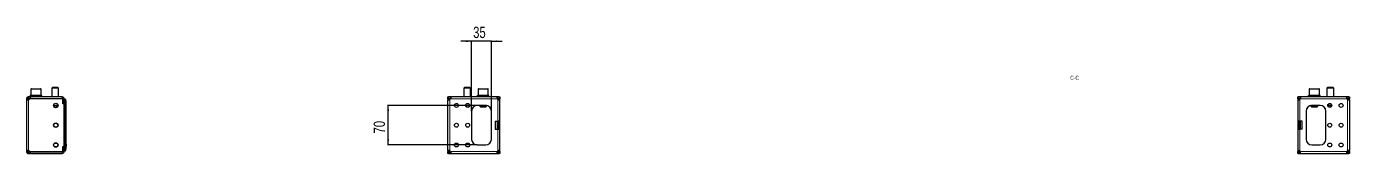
# Model space of a CAD drawing. Header units: millimetres. Extents: x -99 to 5725, y -1571 to 671.
# Drawn here: x 3377 to 5725, y 166 to 391 of the extents above; entities that cross this region are included whole.
import ezdxf

# ---------------------------------------------------------------- set-up
doc = ezdxf.new("R2010")
doc.units = ezdxf.units.MM
doc.layers.add('FORMAT', color=7, linetype='Continuous')
doc.styles.add('SLDTEXTSTYLE0', font='TXT', dxfattribs={"width": 0.75})
doc.dimstyles.new('SLDDIMSTYLE0', dxfattribs={"dimtxt": 20, "dimasz": 10, "dimexe": 0, "dimexo": 0.0625, "dimgap": 5, "dimtad": 2, "dimdec": 1, "dimrnd": 1e-09, "dimzin": 12, "dimdsep": 46, "dimtxsty": 'SLDTEXTSTYLE0', "dimsah": 1, "dimcen": 0.09, "dimadec": 0, "dimazin": 3, "dimtfac": 1, "dimtofl": 0, "dimtmove": 0, "dimatfit": 3, "dimfxl": 0, "dimfrac": 2, "dimtolj": 1, "dimtzin": 12, "dimarcsym": 0})
doc.dimstyles.new('SLDDIMSTYLE1', dxfattribs={"dimtxt": 20, "dimasz": 10, "dimexe": 0, "dimexo": 0.0625, "dimgap": 5, "dimtad": 2, "dimdec": 1, "dimrnd": 1e-09, "dimzin": 12, "dimdsep": 46, "dimtxsty": 'SLDTEXTSTYLE0', "dimsah": 1, "dimcen": 0.09, "dimadec": 0, "dimazin": 3, "dimtfac": 1, "dimtmove": 0, "dimatfit": 0, "dimfxl": 0, "dimfrac": 2, "dimtolj": 1, "dimtzin": 12, "dimarcsym": 0})

# ---------------------------------------------------------------- blocks, each defined once
blk = doc.blocks.new('_D_9')
at = {"layer": 'FORMAT'}
for p, q in [((4166.5, 365), (4147.3, 365)), ((4166.5, 241.5), (4166.5, 366)), ((4201.5, 365), (4166.5, 365)), ((4201.5, 241.5), (4201.5, 366)), ((4201.5, 365), (4220.8, 365))]:
    blk.add_line(p, q, dxfattribs=at)
for points in [[(4166.5, 365), (4156.5, 366.5), (4156.5, 363.4)], [(4201.5, 365), (4211.5, 363.4), (4211.5, 366.5)]]:
    blk.add_solid(points, dxfattribs=at)
at = {"layer": 'FORMAT', "insert": (4169.2, 390.7), "char_height": 20, "attachment_point": 1, "style": 'SLDTEXTSTYLE0'}
blk.add_mtext('35', dxfattribs=at)
blk = doc.blocks.new('_D_10')
at = {"layer": 'FORMAT'}
for p, q in [((4176.5, 251.5), (4017.5, 251.5)), ((4018.5, 181.5), (4018.5, 251.5)), ((4176.5, 181.5), (4017.5, 181.5))]:
    blk.add_line(p, q, dxfattribs=at)
for points in [[(4018.5, 251.5), (4017, 241.5), (4020.1, 241.5)], [(4018.5, 181.5), (4020.1, 191.5), (4017, 191.5)]]:
    blk.add_solid(points, dxfattribs=at)
at = {"layer": 'FORMAT', "insert": (3992.7, 201.7), "char_height": 20, "attachment_point": 1, "rotation": 90, "style": 'SLDTEXTSTYLE0'}
blk.add_mtext('70', dxfattribs=at)

msp = doc.modelspace()

# ---------------------------------------------------------------- linework, layer by layer
at = {"color": 7, "linetype": 'Continuous', "lineweight": 25}
for p, q in [((3422.59, 282.95), (3421.51, 281.88)), ((3421.51, 281.88), (3421.51, 266.45)), ((3433.51, 281.88), (3421.51, 281.88)), ((3432.44, 282.95), (3422.59, 282.95)), ((3433.51, 281.88), (3432.44, 282.95)), ((3433.51, 266.45), (3433.51, 281.88)), ((4153.6, 282.95), (4152.52, 281.88)), ((4152.52, 281.88), (4152.52, 266.45)), ((4164.52, 281.88), (4152.52, 281.88)), ((4163.45, 282.95), (4153.6, 282.95)), ((4164.52, 281.88), (4163.45, 282.95)), ((4164.52, 266.45), (4164.52, 281.88)), ((5685.6, 282.95), (5684.52, 281.88)), ((5684.52, 281.88), (5684.52, 266.45)), ((5696.52, 281.88), (5684.52, 281.88)), ((5695.45, 282.95), (5685.6, 282.95)), ((5696.52, 281.88), (5695.45, 282.95)), ((5696.52, 266.45), (5696.52, 281.88)), ((3376.51, 262.95), (3376.51, 261.73)), ((3379.01, 262.95), (3376.51, 262.95)), ((3376.51, 261.73), (3376.51, 171.18)), ((3379.01, 261.73), (3376.51, 261.73)), ((3379.01, 262.95), (3379.01, 261.73)), ((3380.01, 263.95), (3380.01, 266.45)), ((3382.41, 266.45), (3380.01, 266.45)), ((3382.42, 263.95), (3380.01, 263.95)), ((3382.41, 266.45), (3382.41, 263.95)), ((3382.41, 266.45), (3383.41, 266.45)), ((3383.41, 263.95), (3382.41, 263.95)), ((3383.26, 268.95), (3383.26, 267.95)), ((3383.26, 268.95), (3383.26, 268.7)), ((3384.06, 268.95), (3383.26, 268.95)), ((3383.26, 268.95), (3383.26, 268.95)), ((3383.26, 267.95), (3383.26, 268.2)), ((3384.06, 267.95), (3383.26, 267.95)), ((3383.26, 267.95), (3383.26, 267.95)), ((3440.01, 266.45), (3383.41, 266.45)), ((3383.41, 263.95), (3440.01, 263.95)), ((3383.43, 263.85), (3438.41, 263.85)), ((3384.06, 268.95), (3384.16, 268.95)), ((3384.06, 267.95), (3384.16, 267.95)), ((3384.16, 268.95), (3384.16, 268.7)), ((3386.3, 268.95), (3384.16, 268.95)), ((3384.16, 267.95), (3384.16, 268.2)), ((3386.3, 267.95), (3384.16, 267.95)), ((3384.51, 279.95), (3384.51, 268.95)), ((3385.51, 280.95), (3401.51, 280.95)), ((3386.3, 268.95), (3386.48, 268.95)), ((3386.3, 267.95), (3386.48, 267.95)), ((3386.48, 268.95), (3386.48, 268.7)), ((3389.64, 268.95), (3386.48, 268.95)), ((3386.48, 267.95), (3386.48, 268.2)), ((3389.64, 267.95), (3386.48, 267.95)), ((3387.51, 267.95), (3387.51, 266.45)), ((3389.64, 268.95), (3389.87, 268.95)), ((3389.64, 267.95), (3389.87, 267.95)), ((3389.87, 268.95), (3389.87, 268.7)), ((3393.56, 268.95), (3389.87, 268.95)), ((3389.87, 267.95), (3389.87, 268.2)), ((3393.56, 267.95), (3389.87, 267.95)), ((3393.56, 268.95), (3393.65, 268.95)), ((3393.56, 267.95), (3393.74, 267.95)), ((3393.74, 267.95), (3393.81, 267.95)), ((3393.77, 268.95), (3393.81, 268.95)), ((3393.81, 268.95), (3393.81, 268.7)), ((3397.48, 268.95), (3393.81, 268.95)), ((3393.81, 267.95), (3393.81, 268.2)), ((3397.48, 267.95), (3393.81, 267.95)), ((3397.48, 268.95), (3397.71, 268.95)), ((3397.48, 267.95), (3397.71, 267.95)), ((3397.71, 268.95), (3397.71, 268.7)), ((3400.79, 268.95), (3397.71, 268.95)), ((3397.71, 267.95), (3397.71, 268.2)), ((3400.79, 267.95), (3397.71, 267.95)), ((3399.51, 266.45), (3399.51, 267.95)), ((3400.79, 268.95), (3400.97, 268.95)), ((3400.79, 267.95), (3400.97, 267.95)), ((3400.97, 268.95), (3400.97, 268.7)), ((3403, 268.95), (3400.97, 268.95)), ((3400.97, 267.95), (3400.97, 268.2)), ((3403, 267.95), (3400.97, 267.95)), ((3402.51, 268.95), (3402.51, 279.95)), ((3403, 268.95), (3403.09, 268.95)), ((3403, 267.95), (3403.09, 267.95)), ((3403.09, 268.95), (3403.09, 268.7)), ((3403.76, 268.95), (3403.09, 268.95)), ((3403.09, 267.95), (3403.09, 268.2)), ((3403.76, 267.95), (3403.09, 267.95)), ((3403.76, 267.95), (3403.76, 268.95)), ((3417.26, 263.95), (3417.26, 263.85)), ((3417.55, 263.95), (3417.55, 263.85)), ((3419.24, 263.95), (3419.24, 263.85)), ((3422.19, 263.95), (3422.19, 263.85)), ((3425.94, 263.95), (3425.94, 263.85)), ((3429.94, 263.95), (3429.94, 263.85)), ((3433.57, 263.95), (3433.57, 263.85)), ((3436.27, 263.95), (3436.27, 263.85)), ((3437.64, 263.95), (3437.64, 263.85)), ((3437.76, 263.85), (3437.76, 263.95)), ((3440.91, 254.35), (3440.91, 261.35)), ((3441.01, 262.95), (3441.01, 255)), ((3443.51, 262.95), (3443.51, 255)), ((3443.51, 262.7), (3443.71, 262.7)), ((3443.51, 172.98), (3443.51, 260.43)), ((3443.71, 262.7), (3445.4, 262.25)), ((3443.71, 173.6), (3443.71, 259.81)), ((3446.51, 259.35), (3446.51, 260.8)), ((3446.51, 259.35), (3446.51, 184.91)), ((4124.52, 263.95), (4124.52, 266.45)), ((4124.52, 266.45), (4125.63, 266.45)), ((4125.63, 263.95), (4124.52, 263.95)), ((4124.52, 263.95), (4124.52, 263.85)), ((4124.52, 263.85), (4127.02, 263.85)), ((4124.52, 263.24), (4124.52, 263.85)), ((4124.52, 263.24), (4124.52, 261.18)), ((4124.52, 171.73), (4124.52, 261.18)), ((4124.52, 261.18), (4125.61, 261.18)), ((4129.35, 266.45), (4125.63, 266.45)), ((4129.35, 263.95), (4125.63, 263.95)), ((4127.02, 263.85), (4127.02, 263.24)), ((4127.02, 263.24), (4127.02, 261.42)), ((4211.69, 266.45), (4129.35, 266.45)), ((4129.35, 266.45), (4129.35, 264.24)), ((4176.77, 268.95), (4176.77, 267.95)), ((4176.77, 268.95), (4176.78, 268.95)), ((4176.77, 267.95), (4176.78, 267.95)), ((4176.78, 268.95), (4176.78, 268.7)), ((4177.61, 268.95), (4176.78, 268.95)), ((4176.78, 267.95), (4176.78, 268.2)), ((4177.61, 267.95), (4176.78, 267.95)), ((4177.61, 268.95), (4177.71, 268.95)), ((4177.61, 267.95), (4177.71, 267.95)), ((4177.71, 268.95), (4177.71, 268.7)), ((4179.87, 268.95), (4177.71, 268.95)), ((4177.71, 267.95), (4177.71, 268.2)), ((4179.87, 267.95), (4177.71, 267.95)), ((4178.02, 279.95), (4178.02, 268.95)), ((4179.02, 280.95), (4187.41, 280.95)), ((4179.87, 268.95), (4180.05, 268.95)), ((4179.87, 267.95), (4180.05, 267.95)), ((4180.05, 268.95), (4180.05, 268.7)), ((4183.23, 268.95), (4180.05, 268.95)), ((4180.05, 267.95), (4180.05, 268.2)), ((4183.23, 267.95), (4180.05, 267.95)), ((4181.02, 267.95), (4181.02, 266.45)), ((4183.23, 268.95), (4183.46, 268.95)), ((4183.23, 267.95), (4183.46, 267.95)), ((4183.46, 268.95), (4183.46, 268.7)), ((4187.16, 268.95), (4183.46, 268.95)), ((4183.46, 267.95), (4183.46, 268.2)), ((4187.16, 267.95), (4183.46, 267.95)), ((4187.16, 268.95), (4187.46, 268.95)), ((4187.16, 268.95), (4187.24, 268.95)), ((4187.16, 267.95), (4187.32, 267.95)), ((4187.32, 267.95), (4187.41, 267.95)), ((4187.36, 268.95), (4187.41, 268.95)), ((4187.41, 280.95), (4195.02, 280.95)), ((4187.41, 268.95), (4187.41, 268.7)), ((4191.07, 268.95), (4187.41, 268.95)), ((4187.41, 267.95), (4187.41, 268.2)), ((4191.07, 267.95), (4187.41, 267.95)), ((4191.07, 268.95), (4191.3, 268.95)), ((4191.07, 267.95), (4191.3, 267.95)), ((4191.3, 268.95), (4191.3, 268.7)), ((4194.37, 268.95), (4191.3, 268.95)), ((4191.3, 267.95), (4191.3, 268.2)), ((4194.37, 267.95), (4191.3, 267.95)), ((4193.02, 266.45), (4193.02, 267.95)), ((4194.37, 268.95), (4194.54, 268.95)), ((4194.37, 267.95), (4194.54, 267.95)), ((4194.54, 268.95), (4194.54, 268.7)), ((4196.54, 268.95), (4194.54, 268.95)), ((4194.54, 267.95), (4194.54, 268.2)), ((4196.54, 267.95), (4194.54, 267.95)), ((4196.02, 268.95), (4196.02, 279.95)), ((4196.54, 268.95), (4196.63, 268.95)), ((4196.54, 267.95), (4196.63, 267.95)), ((4196.63, 268.95), (4196.63, 268.7)), ((4197.27, 268.95), (4196.63, 268.95)), ((4196.63, 267.95), (4196.63, 268.2)), ((4197.27, 267.95), (4196.63, 267.95)), ((4197.27, 267.95), (4197.27, 268.95)), ((4211.69, 266.45), (4211.69, 263.95)), ((4215.41, 266.45), (4211.69, 266.45)), ((4215.41, 263.95), (4211.69, 263.95)), ((4214.02, 263.85), (4216.52, 263.85)), ((4214.02, 263.24), (4214.02, 263.85)), ((4214.02, 261.41), (4214.02, 263.24)), ((4215.41, 266.45), (4216.52, 266.45)), ((4216.52, 263.95), (4215.41, 263.95)), ((4216.52, 266.45), (4216.52, 263.95)), ((4216.52, 263.85), (4216.52, 263.95)), ((4216.52, 263.85), (4216.52, 263.24)), ((4216.52, 261.18), (4216.52, 263.24)), ((4216.52, 223.45), (4216.52, 261.18)), ((5632.52, 263.95), (5632.52, 266.45)), ((5632.52, 266.45), (5633.63, 266.45)), ((5633.63, 263.95), (5632.52, 263.95)), ((5632.52, 263.95), (5632.52, 263.85)), ((5632.52, 263.85), (5635.02, 263.85)), ((5632.52, 263.24), (5632.52, 263.85)), ((5632.52, 263.24), (5632.52, 261.18)), ((5632.52, 261.18), (5633.61, 261.18)), ((5632.52, 261.18), (5632.52, 223.45)), ((5637.35, 266.45), (5633.63, 266.45)), ((5637.35, 263.95), (5633.63, 263.95)), ((5635.02, 263.85), (5635.02, 263.24)), ((5635.02, 263.24), (5635.02, 261.42)), ((5637.35, 266.45), (5637.35, 264.24)), ((5719.69, 266.45), (5637.35, 266.45)), ((5651.77, 268.95), (5651.77, 267.95)), ((5651.77, 268.95), (5651.78, 268.95)), ((5651.77, 267.95), (5651.78, 267.95)), ((5651.78, 268.95), (5651.78, 268.7)), ((5652.61, 268.95), (5651.78, 268.95)), ((5651.78, 267.95), (5651.78, 268.2)), ((5652.61, 267.95), (5651.78, 267.95)), ((5652.61, 268.95), (5652.71, 268.95)), ((5652.61, 267.95), (5652.71, 267.95)), ((5652.71, 268.95), (5652.71, 268.7)), ((5654.88, 268.95), (5652.71, 268.95)), ((5652.71, 267.95), (5652.71, 268.2)), ((5654.88, 267.95), (5652.71, 267.95)), ((5653.02, 279.95), (5653.02, 268.95)), ((5654.02, 280.95), (5662.36, 280.95)), ((5654.88, 268.95), (5655.06, 268.95)), ((5654.88, 267.95), (5655.06, 267.95)), ((5655.06, 268.95), (5655.06, 268.7)), ((5658.23, 268.95), (5655.06, 268.95)), ((5655.06, 267.95), (5655.06, 268.2)), ((5658.23, 267.95), (5655.06, 267.95)), ((5656.02, 267.95), (5656.02, 266.45)), ((5658.23, 268.95), (5658.47, 268.95)), ((5658.23, 267.95), (5658.47, 267.95)), ((5658.47, 268.95), (5658.47, 268.7)), ((5662.17, 268.95), (5658.47, 268.95)), ((5658.47, 267.95), (5658.47, 268.2)), ((5662.17, 267.95), (5658.47, 267.95)), ((5662.17, 268.95), (5662.4, 268.95)), ((5662.17, 268.95), (5662.24, 268.95)), ((5662.17, 267.95), (5662.32, 267.95)), ((5662.32, 267.95), (5662.42, 267.95)), ((5662.36, 280.95), (5670.02, 280.95)), ((5662.37, 268.95), (5662.42, 268.95)), ((5662.42, 268.95), (5662.42, 268.7)), ((5666.08, 268.95), (5662.42, 268.95)), ((5662.42, 267.95), (5662.42, 268.2)), ((5666.08, 267.95), (5662.42, 267.95)), ((5666.08, 268.95), (5666.31, 268.95)), ((5666.08, 267.95), (5666.31, 267.95)), ((5666.31, 268.95), (5666.31, 268.7)), ((5669.37, 268.95), (5666.31, 268.95)), ((5666.31, 267.95), (5666.31, 268.2)), ((5669.37, 267.95), (5666.31, 267.95)), ((5668.02, 266.45), (5668.02, 267.95)), ((5669.37, 268.95), (5669.54, 268.95)), ((5669.37, 267.95), (5669.54, 267.95)), ((5669.54, 268.95), (5669.54, 268.7)), ((5671.55, 268.95), (5669.54, 268.95)), ((5669.54, 267.95), (5669.54, 268.2)), ((5671.55, 267.95), (5669.54, 267.95)), ((5671.02, 268.95), (5671.02, 279.95)), ((5671.55, 268.95), (5671.64, 268.95)), ((5671.55, 267.95), (5671.64, 267.95)), ((5671.64, 268.95), (5671.64, 268.7)), ((5672.27, 268.95), (5671.64, 268.95)), ((5671.64, 267.95), (5671.64, 268.2)), ((5672.27, 267.95), (5671.64, 267.95)), ((5672.27, 267.95), (5672.27, 268.95)), ((5719.69, 263.95), (5719.69, 266.45)), ((5723.41, 266.45), (5719.69, 266.45)), ((5723.41, 263.95), (5719.69, 263.95)), ((5722.02, 263.85), (5724.52, 263.85)), ((5722.02, 263.24), (5722.02, 263.85)), ((5722.02, 261.41), (5722.02, 263.24)), ((5723.41, 266.45), (5724.52, 266.45)), ((5724.52, 263.95), (5723.41, 263.95)), ((5724.52, 266.45), (5724.52, 263.95)), ((5724.52, 263.85), (5724.52, 263.95)), ((5724.52, 263.85), (5724.52, 263.24)), ((5724.52, 261.18), (5724.52, 263.24)), ((5724.52, 261.18), (5724.52, 171.73)), ((3432.48, 250.95), (3424.54, 250.95)), ((3440.91, 255.93), (3441.01, 255.72)), ((3443.51, 254.35), (3440.91, 254.35)), ((3443.51, 255), (3441.01, 255)), ((3443.51, 254.35), (3443.51, 178.55)), ((4162.99, 250.95), (4156.06, 250.95)), ((4166.52, 241.45), (4166.52, 191.45)), ((4191.52, 251.45), (4176.52, 251.45)), ((4178.19, 251.36), (4178.17, 251.36)), ((4178.19, 251.35), (4178.19, 251.36)), ((4178.29, 251.35), (4178.19, 251.35)), ((4178.29, 251.45), (4178.29, 251.35)), ((4181.55, 251.35), (4178.29, 251.35)), ((4181.02, 251.35), (4181.02, 250.03)), ((4181.02, 250.03), (4182.1, 248.95)), ((4181.02, 250.03), (4187.31, 250.03)), ((4181.55, 251.35), (4183.45, 251.35)), ((4182.1, 248.95), (4187.26, 248.95)), ((4184, 251.35), (4183.45, 251.35)), ((4190.04, 251.35), (4184, 251.35)), ((4187.26, 248.95), (4191.95, 248.95)), ((4187.31, 250.03), (4193.02, 250.03)), ((4190.6, 251.35), (4190.04, 251.35)), ((4190.6, 251.35), (4192.49, 251.35)), ((4191.95, 248.95), (4193.02, 250.03)), ((4192.93, 251.35), (4192.49, 251.35)), ((4193.02, 250.03), (4193.02, 251.34)), ((4201.52, 191.45), (4201.52, 241.45)), ((5647.52, 241.45), (5647.52, 191.45)), ((5656.02, 251.34), (5656.02, 250.03)), ((5656.02, 250.03), (5657.1, 248.95)), ((5656.02, 250.03), (5662.28, 250.03)), ((5656.55, 251.35), (5656.11, 251.35)), ((5656.55, 251.35), (5658.45, 251.35)), ((5657.1, 248.95), (5662.23, 248.95)), ((5672.52, 251.45), (5657.52, 251.45)), ((5659, 251.35), (5658.45, 251.35)), ((5665.04, 251.35), (5659, 251.35)), ((5662.23, 248.95), (5666.95, 248.95)), ((5662.28, 250.03), (5668.02, 250.03)), ((5665.6, 251.35), (5665.04, 251.35)), ((5665.6, 251.35), (5667.49, 251.35)), ((5666.95, 248.95), (5668.02, 250.03)), ((5670.75, 251.35), (5667.49, 251.35)), ((5668.02, 250.03), (5668.02, 251.35)), ((5670.75, 251.35), (5670.75, 251.45)), ((5670.85, 251.35), (5670.75, 251.35)), ((5670.87, 251.36), (5670.85, 251.36)), ((5670.85, 251.35), (5670.85, 251.36)), ((5682.52, 191.45), (5682.52, 241.45)), ((5692.99, 250.95), (5686.06, 250.95)), ((4208.52, 223.45), (4213.02, 223.45)), ((4208.52, 223.45), (4208.52, 209.45)), ((4216.52, 223.45), (4213.02, 223.45)), ((4214.02, 209.45), (4214.02, 223.45)), ((4216.52, 209.45), (4216.52, 223.45)), ((5636.02, 223.45), (5632.52, 223.45)), ((5632.52, 223.45), (5632.52, 209.45)), ((5635.02, 223.45), (5635.02, 209.45)), ((5640.52, 223.45), (5636.02, 223.45)), ((5640.52, 209.45), (5640.52, 223.45)), ((4208.52, 209.45), (4213.02, 209.45)), ((4213.02, 209.45), (4216.52, 209.45)), ((4216.52, 171.73), (4216.52, 209.45)), ((5632.52, 209.45), (5636.02, 209.45)), ((5632.52, 209.45), (5632.52, 171.73)), ((5640.52, 209.45), (5636.02, 209.45)), ((3376.51, 171.18), (3379.01, 171.18)), ((3376.51, 171.18), (3376.51, 169.95)), ((3376.51, 169.95), (3379.01, 169.95)), ((3379.01, 171.18), (3379.01, 169.95)), ((3380.01, 166.45), (3380.01, 168.95)), ((3380.01, 168.95), (3382.41, 168.95)), ((3380.01, 166.45), (3382.41, 166.45)), ((3382.41, 168.95), (3382.41, 166.45)), ((3382.41, 168.95), (3383.41, 168.95)), ((3383.41, 166.45), (3382.41, 166.45)), ((3440.01, 168.95), (3383.41, 168.95)), ((3383.41, 166.45), (3440.01, 166.45)), ((3438.41, 169.05), (3383.43, 169.05)), ((3440.91, 178.55), (3443.51, 178.55)), ((3440.91, 171.55), (3440.91, 178.55)), ((3440.91, 177.48), (3441.01, 177.69)), ((3441.01, 177.9), (3441.01, 169.95)), ((3443.51, 177.9), (3441.01, 177.9)), ((3443.51, 177.9), (3443.51, 169.95)), ((3443.71, 170.7), (3443.51, 170.7)), ((3445.4, 171.16), (3443.71, 170.7)), ((3446.51, 184.91), (3446.51, 176.7)), ((3446.71, 182.96), (3446.51, 182.96)), ((3446.71, 182.92), (3446.51, 182.92)), ((3446.71, 182.91), (3446.51, 182.91)), ((3446.71, 178.7), (3446.51, 178.7)), ((3446.71, 178.65), (3446.51, 178.65)), ((3446.51, 176.7), (3446.51, 174.06)), ((3446.51, 172.61), (3446.51, 174.06)), ((3446.71, 182.47), (3446.71, 179.14)), ((4124.52, 171.73), (4124.52, 169.67)), ((4124.52, 169.05), (4124.52, 169.67)), ((4127.02, 169.05), (4124.52, 169.05)), ((4124.52, 169.05), (4124.52, 168.95)), ((4124.52, 166.45), (4124.52, 168.95)), ((4124.52, 168.95), (4125.63, 168.95)), ((4125.63, 166.45), (4124.52, 166.45)), ((4125.63, 168.95), (4129.35, 168.95)), ((4125.63, 166.45), (4129.35, 166.45)), ((4127.02, 171.5), (4127.02, 169.67)), ((4127.02, 169.67), (4127.02, 169.05)), ((4129.35, 168.95), (4129.35, 166.45)), ((4129.35, 166.45), (4211.69, 166.45)), ((4176.52, 181.45), (4191.52, 181.45)), ((4211.69, 168.95), (4215.41, 168.95)), ((4211.69, 166.45), (4211.69, 168.67)), ((4211.69, 166.45), (4215.41, 166.45)), ((4214.02, 169.67), (4214.02, 171.48)), ((4214.02, 169.05), (4214.02, 169.67)), ((4216.52, 169.05), (4214.02, 169.05)), ((4215.41, 168.95), (4216.52, 168.95)), ((4216.52, 166.45), (4215.41, 166.45)), ((4216.52, 171.73), (4215.43, 171.73)), ((4216.52, 169.67), (4216.52, 171.73)), ((4216.52, 169.67), (4216.52, 169.05)), ((4216.52, 168.95), (4216.52, 169.05)), ((4216.52, 168.95), (4216.52, 166.45)), ((5632.52, 171.73), (5632.52, 169.67)), ((5632.52, 169.05), (5632.52, 169.67)), ((5635.02, 169.05), (5632.52, 169.05)), ((5632.52, 169.05), (5632.52, 168.95)), ((5632.52, 166.45), (5632.52, 168.95)), ((5632.52, 168.95), (5633.63, 168.95)), ((5633.63, 166.45), (5632.52, 166.45)), ((5633.63, 168.95), (5637.35, 168.95)), ((5633.63, 166.45), (5637.35, 166.45)), ((5635.02, 171.5), (5635.02, 169.67)), ((5635.02, 169.67), (5635.02, 169.05)), ((5637.35, 166.45), (5637.35, 168.95)), ((5637.35, 166.45), (5719.69, 166.45)), ((5657.52, 181.45), (5672.52, 181.45)), ((5719.69, 168.95), (5723.41, 168.95)), ((5719.69, 166.45), (5719.69, 168.67)), ((5719.69, 166.45), (5723.41, 166.45)), ((5722.02, 169.67), (5722.02, 171.48)), ((5722.02, 169.05), (5722.02, 169.67)), ((5724.52, 169.05), (5722.02, 169.05)), ((5723.41, 168.95), (5724.52, 168.95)), ((5724.52, 166.45), (5723.41, 166.45)), ((5724.52, 171.73), (5723.43, 171.73)), ((5724.52, 169.67), (5724.52, 171.73)), ((5724.52, 169.67), (5724.52, 169.05)), ((5724.52, 168.95), (5724.52, 169.05)), ((5724.52, 168.95), (5724.52, 166.45))]:
    msp.add_line(p, q, dxfattribs=at)
at = {"color": 8, "linetype": 'Continuous', "lineweight": 18}
for p, q in [((3380.01, 261.18), (3380.01, 171.73)), ((3383.41, 266.45), (3383.41, 263.95)), ((3402.51, 279.95), (3384.51, 279.95)), ((3440.01, 263.95), (3440.01, 266.45)), ((3441.01, 262.95), (3443.51, 262.95)), ((3445.4, 259.35), (3443.71, 259.81)), ((3445.4, 174.06), (3445.4, 259.35)), ((3446.51, 259.35), (3445.4, 259.35)), ((4127.02, 263.24), (4124.52, 263.24)), ((4125.63, 266.45), (4125.63, 263.95)), ((4127.02, 262.95), (4129.11, 262.95)), ((4128.02, 171.18), (4128.02, 261.73)), ((4211.93, 262.95), (4129.11, 262.95)), ((4187.46, 279.95), (4178.02, 279.95)), ((4196.02, 279.95), (4187.46, 279.95)), ((4211.93, 262.95), (4214.02, 262.95)), ((4213.02, 223.45), (4213.02, 261.73)), ((4216.52, 263.24), (4214.02, 263.24)), ((4215.41, 263.95), (4215.41, 266.45)), ((5635.02, 263.24), (5632.52, 263.24)), ((5633.63, 266.45), (5633.63, 263.95)), ((5635.02, 262.95), (5637.11, 262.95)), ((5636.02, 261.73), (5636.02, 223.45)), ((5637.11, 262.95), (5719.93, 262.95)), ((5662.4, 279.95), (5653.02, 279.95)), ((5671.02, 279.95), (5662.4, 279.95)), ((5719.93, 262.95), (5722.02, 262.95)), ((5721.02, 261.73), (5721.02, 171.18)), ((5724.52, 263.24), (5722.02, 263.24)), ((5723.41, 263.95), (5723.41, 266.45)), ((3424.54, 251.95), (3432.48, 251.95)), ((3443.31, 254.35), (3443.31, 255)), ((4156.06, 251.95), (4162.99, 251.95)), ((4183.45, 251.45), (4183.45, 251.35)), ((4184, 251.45), (4184, 251.35)), ((4190.04, 251.45), (4190.04, 251.35)), ((4190.6, 251.45), (4190.6, 251.35)), ((5658.45, 251.45), (5658.45, 251.35)), ((5659, 251.45), (5659, 251.35)), ((5665.04, 251.45), (5665.04, 251.35)), ((5665.6, 251.45), (5665.6, 251.35)), ((5686.06, 251.95), (5692.99, 251.95)), ((4211.82, 209.45), (4211.82, 223.45)), ((4212.02, 223.45), (4212.02, 209.45)), ((4212.13, 209.45), (4212.13, 223.45)), ((4212.33, 223.45), (4212.33, 209.45)), ((4213.21, 209.45), (4213.21, 223.45)), ((4213.41, 223.45), (4213.41, 209.45)), ((4213.52, 209.45), (4213.52, 223.45)), ((4213.72, 223.45), (4213.72, 209.45)), ((5635.32, 209.45), (5635.32, 223.45)), ((5635.52, 223.45), (5635.52, 209.45)), ((5635.63, 209.45), (5635.63, 223.45)), ((5635.83, 223.45), (5635.83, 209.45)), ((5636.71, 209.45), (5636.71, 223.45)), ((5636.91, 223.45), (5636.91, 209.45)), ((5637.02, 209.45), (5637.02, 223.45)), ((5637.22, 223.45), (5637.22, 209.45)), ((4213.02, 171.18), (4213.02, 209.45)), ((5636.02, 209.45), (5636.02, 171.18)), ((3383.41, 168.95), (3383.41, 166.45)), ((3440.01, 168.95), (3440.01, 166.45)), ((3441.01, 169.95), (3443.51, 169.95)), ((3443.31, 177.9), (3443.31, 178.55)), ((3443.71, 173.6), (3445.4, 174.06)), ((3445.4, 174.06), (3446.51, 174.06)), ((3446.71, 182.47), (3446.51, 182.47)), ((3446.71, 179.14), (3446.51, 179.14)), ((4124.52, 169.67), (4127.02, 169.67)), ((4125.63, 168.95), (4125.63, 166.45)), ((4129.11, 169.95), (4127.02, 169.95)), ((4211.93, 169.95), (4129.11, 169.95)), ((4214.02, 169.95), (4211.93, 169.95)), ((4214.02, 169.67), (4216.52, 169.67)), ((4215.41, 166.45), (4215.41, 168.95)), ((5632.52, 169.67), (5635.02, 169.67)), ((5633.63, 168.95), (5633.63, 166.45)), ((5637.11, 169.95), (5635.02, 169.95)), ((5637.11, 169.95), (5719.93, 169.95)), ((5722.02, 169.95), (5719.93, 169.95)), ((5722.02, 169.67), (5724.52, 169.67)), ((5723.41, 166.45), (5723.41, 168.95))]:
    msp.add_line(p, q, dxfattribs=at)
at = {"color": 7, "linetype": 'Continuous', "lineweight": 25}
for centre, radius in [((3428.51, 251.45), 4), ((4139.52, 251.45), 3.5), ((4159.52, 251.45), 3.5), ((5689.52, 251.45), 3.5), ((5709.52, 251.45), 3.5), ((3428.51, 216.45), 4), ((3428.51, 216.45), 3.5), ((4139.52, 216.45), 3.5), ((4159.52, 216.45), 3.5), ((5689.52, 216.45), 3.5), ((5709.52, 216.45), 3.5), ((3428.51, 181.45), 4), ((3428.51, 181.45), 3.5), ((4139.52, 181.45), 3.5), ((4159.52, 181.45), 3.5), ((5689.52, 181.45), 3.5), ((5709.52, 181.45), 3.5)]:
    msp.add_circle(centre, radius, dxfattribs=at)
for centre, radius, start, end in [((3379.29, 264.6), 3.5, 281.89481, 337.11462), ((3383.43, 262.85), 1, 90, 157.11462), ((3385.51, 279.95), 1, 90, 180), ((3386.16, 263.6), 0.35, 45.58469, 90), ((3400.86, 263.6), 0.35, 90, 134.41531), ((3401.51, 279.95), 1, 0, 90), ((3438.41, 261.35), 2.5, 360, 90), ((3440.01, 262.95), 3.5, 0, 90), ((3440.01, 262.95), 1, 0, 90), ((3445.01, 260.8), 1.5, 0, 75), ((4126.02, 264.6), 3.5, 304.8499, 331.87293), ((4179.02, 279.95), 1, 90, 180), ((4195.02, 279.95), 1, 0, 90), ((4215.02, 264.6), 3.5, 208.12707, 235.1501), ((5634.02, 264.6), 3.5, 304.8499, 331.87293), ((5654.02, 279.95), 1, 90, 180), ((5670.02, 279.95), 1, 0, 90), ((5723.02, 264.6), 3.5, 208.12707, 235.1501), ((3428.51, 251.45), 3.5, 188.21321, 351.78679), ((4176.52, 241.45), 10, 90, 180), ((4191.52, 241.45), 10, 0, 90), ((5657.52, 241.45), 10, 90, 180), ((5672.52, 241.45), 10, 0, 90), ((4176.52, 191.45), 10, 180, 270), ((4191.52, 191.45), 10, 270, 0), ((5657.52, 191.45), 10, 180, 270), ((5672.52, 191.45), 10, 270, 0), ((3379.29, 168.3), 3.5, 22.88538, 78.10519), ((3383.43, 170.05), 1, 202.88538, 270), ((3386.16, 169.3), 0.35, 270, 314.41531), ((3400.86, 169.3), 0.35, 225.58469, 270), ((3438.41, 171.55), 2.5, 270, 0), ((3440.01, 169.95), 1, 270, 360), ((3440.01, 169.95), 3.5, 270, 360), ((3445.01, 172.61), 1.5, 285, 0), ((4126.02, 168.3), 3.5, 28.12707, 55.1501), ((4215.02, 168.3), 3.5, 124.8499, 151.87293), ((5634.02, 168.3), 3.5, 28.12707, 55.1501), ((5723.02, 168.3), 3.5, 124.8499, 151.87293)]:
    msp.add_arc(centre, radius, start, end, dxfattribs=at)
for centre, major_axis, start_param, end_param in [((3432.12, 262.7), (11.57, -3.1), 0.0670375, 0.2530722), ((3432.12, 170.7), (11.57, 3.1), 6.0301131, 6.2161478)]:
    msp.add_ellipse(centre, major_axis=major_axis, ratio=0.2505628, start_param=start_param, end_param=end_param, dxfattribs=at)
at = {"color": 8, "linetype": 'Continuous', "lineweight": 18}
for centre, major_axis, start_param, end_param in [((3445.01, 259.25), (0.38, 3), 4.762686, 6.2664448), ((3445.01, 174.16), (-0.38, 3), 3.1583332, 4.662092)]:
    msp.add_ellipse(centre, major_axis=major_axis, ratio=0.1230384, start_param=start_param, end_param=end_param, dxfattribs=at)
at = {"color": 7, "linetype": 'Continuous', "lineweight": 25}
for points, knots in [([(3380.01, 266.45), (3379.72, 266.43), (3379.16, 266.39), (3378.26, 266.04), (3377.38, 265.37), (3376.65, 264.26), (3376.56, 263.4), (3376.51, 262.95)], [0, 0, 0, 0, 0.16069, 0.3013121, 0.5219513, 0.7535732, 1, 1, 1, 1]), ([(3376.51, 261.73), (3376.56, 261.61), (3376.65, 261.39), (3377.22, 261.2), (3377.82, 261.13), (3378.45, 261.11), (3379.2, 261.12), (3379.73, 261.16), (3380.01, 261.18)], [0, 0, 0, 0, 0.2541487, 0.4482127, 0.5749082, 0.7088724, 0.8504677, 1, 1, 1, 1]), ([(3380.01, 263.95), (3379.93, 263.95), (3379.77, 263.94), (3379.56, 263.86), (3379.4, 263.75), (3379.27, 263.63), (3379.16, 263.49), (3379.04, 263.26), (3379.02, 263.08), (3379.01, 262.95)], [0, 0, 0, 0, 0.1567865, 0.2908092, 0.4035006, 0.4972984, 0.6071328, 0.7261813, 1, 1, 1, 1]), ([(3379.01, 261.73), (3379.02, 261.61), (3379.05, 261.41), (3379.2, 261.2), (3379.33, 261.16), (3379.38, 261.14)], [0, 0, 0, 0, 0.4882324, 0.8197059, 1, 1, 1, 1]), ([(3383.26, 268.7), (3383.26, 268.75), (3383.26, 268.81), (3383.26, 268.89), (3383.26, 268.93), (3383.26, 268.95)], [0, 0, 0, 0, 0.49998083, 0.7499881, 1, 1, 1, 1]), ([(3383.26, 267.95), (3383.26, 267.98), (3383.26, 268.02), (3383.26, 268.1), (3383.26, 268.16), (3383.26, 268.2)], [0, 0, 0, 0, 0.2501401, 0.5002802, 1, 1, 1, 1]), ([(3384.16, 268.7), (3384.14, 268.75), (3384.12, 268.81), (3384.08, 268.89), (3384.07, 268.93), (3384.06, 268.95)], [0, 0, 0, 0, 0.4999808, 0.7499881, 1, 1, 1, 1]), ([(3384.06, 267.95), (3384.07, 267.98), (3384.08, 268.02), (3384.12, 268.1), (3384.14, 268.16), (3384.16, 268.2)], [0, 0, 0, 0, 0.2501401, 0.5002802, 1, 1, 1, 1]), ([(3386.48, 268.7), (3386.45, 268.75), (3386.4, 268.81), (3386.34, 268.89), (3386.31, 268.93), (3386.3, 268.95)], [0, 0, 0, 0, 0.4999808, 0.7499881, 1, 1, 1, 1]), ([(3386.3, 267.95), (3386.31, 267.98), (3386.34, 268.02), (3386.4, 268.1), (3386.45, 268.16), (3386.48, 268.2)], [0, 0, 0, 0, 0.2501401, 0.5002802, 1, 1, 1, 1]), ([(3389.87, 268.7), (3389.83, 268.75), (3389.77, 268.81), (3389.69, 268.89), (3389.65, 268.93), (3389.64, 268.95)], [0, 0, 0, 0, 0.4999808, 0.7499881, 1, 1, 1, 1]), ([(3389.64, 267.95), (3389.65, 267.98), (3389.69, 268.02), (3389.77, 268.1), (3389.83, 268.16), (3389.87, 268.2)], [0, 0, 0, 0, 0.2501401, 0.5002802, 1, 1, 1, 1]), ([(3393.81, 268.7), (3393.77, 268.75), (3393.71, 268.81), (3393.62, 268.89), (3393.58, 268.93), (3393.56, 268.95)], [0, 0, 0, 0, 0.4999808, 0.7499881, 1, 1, 1, 1]), ([(3393.56, 267.95), (3393.58, 267.98), (3393.62, 268.02), (3393.71, 268.1), (3393.77, 268.16), (3393.81, 268.2)], [0, 0, 0, 0, 0.2501401, 0.5002802, 1, 1, 1, 1]), ([(3393.81, 268.7), (3393.8, 268.78), (3393.77, 268.91), (3393.75, 268.94), (3393.74, 268.95)], [0, 0, 0, 0, 0.5617942, 1, 1, 1, 1]), ([(3393.81, 268.2), (3393.8, 268.13), (3393.77, 268), (3393.75, 267.97), (3393.74, 267.95)], [0, 0, 0, 0, 0.5617942, 1, 1, 1, 1]), ([(3397.71, 268.7), (3397.67, 268.75), (3397.61, 268.81), (3397.54, 268.89), (3397.5, 268.93), (3397.48, 268.95)], [0, 0, 0, 0, 0.4999808, 0.7499881, 1, 1, 1, 1]), ([(3397.48, 267.95), (3397.5, 267.98), (3397.54, 268.02), (3397.61, 268.1), (3397.67, 268.16), (3397.71, 268.2)], [0, 0, 0, 0, 0.2501401, 0.5002802, 1, 1, 1, 1]), ([(3400.97, 268.7), (3400.94, 268.75), (3400.9, 268.81), (3400.84, 268.89), (3400.81, 268.93), (3400.79, 268.95)], [0, 0, 0, 0, 0.4999808, 0.7499881, 1, 1, 1, 1]), ([(3400.79, 267.95), (3400.81, 267.98), (3400.84, 268.02), (3400.9, 268.1), (3400.94, 268.16), (3400.97, 268.2)], [0, 0, 0, 0, 0.25014008, 0.50028016, 1, 1, 1, 1]), ([(3403.09, 268.7), (3403.08, 268.75), (3403.05, 268.81), (3403.02, 268.89), (3403.01, 268.93), (3403, 268.95)], [0, 0, 0, 0, 0.4999808, 0.7499881, 1, 1, 1, 1]), ([(3403, 267.95), (3403.01, 267.98), (3403.02, 268.02), (3403.05, 268.1), (3403.08, 268.16), (3403.09, 268.2)], [0, 0, 0, 0, 0.2501401, 0.5002802, 1, 1, 1, 1]), ([(3417.52, 263.85), (3417.51, 263.87), (3417.51, 263.9), (3417.5, 263.93), (3417.5, 263.95)], [0, 0, 0, 0, 0.374848, 1, 1, 1, 1]), ([(3419.15, 263.85), (3419.14, 263.87), (3419.13, 263.9), (3419.11, 263.93), (3419.09, 263.95)], [0, 0, 0, 0, 0.374848, 1, 1, 1, 1]), ([(3422.06, 263.85), (3422.05, 263.87), (3422.02, 263.9), (3421.99, 263.93), (3421.97, 263.95)], [0, 0, 0, 0, 0.374848, 1, 1, 1, 1]), ([(3425.8, 263.85), (3425.78, 263.87), (3425.75, 263.9), (3425.72, 263.93), (3425.7, 263.95)], [0, 0, 0, 0, 0.374848, 1, 1, 1, 1]), ([(3429.79, 263.85), (3429.78, 263.87), (3429.75, 263.9), (3429.72, 263.93), (3429.7, 263.95)], [0, 0, 0, 0, 0.374848, 1, 1, 1, 1]), ([(3433.44, 263.85), (3433.43, 263.87), (3433.41, 263.9), (3433.38, 263.93), (3433.36, 263.95)], [0, 0, 0, 0, 0.374848, 1, 1, 1, 1]), ([(3436.19, 263.85), (3436.18, 263.87), (3436.17, 263.9), (3436.15, 263.93), (3436.14, 263.95)], [0, 0, 0, 0, 0.374848, 1, 1, 1, 1]), ([(3437.62, 263.85), (3437.61, 263.87), (3437.61, 263.9), (3437.6, 263.93), (3437.6, 263.95)], [0, 0, 0, 0, 0.374848, 1, 1, 1, 1]), ([(4124.52, 261.18), (4124.55, 261.17), (4124.59, 261.14), (4124.99, 261.12), (4125.7, 261.16), (4126.8, 261.38), (4127.61, 261.61), (4128.02, 261.73)], [0, 0, 0, 0, 0.1708405, 0.3192172, 0.5481031, 0.7678223, 1, 1, 1, 1]), ([(4129.11, 262.95), (4129.16, 263.22), (4129.26, 263.71), (4129.41, 264.53), (4129.51, 265.24), (4129.53, 265.8), (4129.51, 266.16), (4129.45, 266.41), (4129.39, 266.44), (4129.35, 266.45)], [0, 0, 0, 0, 0.14406669, 0.27127561, 0.47490748, 0.59799737, 0.72633757, 0.86024541, 1, 1, 1, 1]), ([(4176.78, 268.7), (4176.78, 268.75), (4176.77, 268.81), (4176.77, 268.89), (4176.77, 268.93), (4176.77, 268.95)], [0, 0, 0, 0, 0.4999808, 0.7499881, 1, 1, 1, 1]), ([(4176.77, 267.95), (4176.77, 267.98), (4176.77, 268.02), (4176.77, 268.1), (4176.78, 268.16), (4176.78, 268.2)], [0, 0, 0, 0, 0.2501401, 0.5002802, 1, 1, 1, 1]), ([(4177.71, 268.7), (4177.69, 268.75), (4177.66, 268.81), (4177.63, 268.89), (4177.61, 268.93), (4177.61, 268.95)], [0, 0, 0, 0, 0.4999808, 0.7499881, 1, 1, 1, 1]), ([(4177.61, 267.95), (4177.61, 267.98), (4177.63, 268.02), (4177.66, 268.1), (4177.69, 268.16), (4177.71, 268.2)], [0, 0, 0, 0, 0.2501401, 0.5002802, 1, 1, 1, 1]), ([(4180.05, 268.7), (4180.02, 268.75), (4179.98, 268.81), (4179.92, 268.89), (4179.89, 268.93), (4179.87, 268.95)], [0, 0, 0, 0, 0.49998083, 0.7499881, 1, 1, 1, 1]), ([(4179.87, 267.95), (4179.89, 267.98), (4179.92, 268.02), (4179.98, 268.1), (4180.02, 268.16), (4180.05, 268.2)], [0, 0, 0, 0, 0.2501401, 0.5002802, 1, 1, 1, 1]), ([(4183.46, 268.7), (4183.42, 268.75), (4183.36, 268.81), (4183.29, 268.89), (4183.25, 268.93), (4183.23, 268.95)], [0, 0, 0, 0, 0.4999808, 0.7499881, 1, 1, 1, 1]), ([(4183.23, 267.95), (4183.25, 267.98), (4183.29, 268.02), (4183.36, 268.1), (4183.42, 268.16), (4183.46, 268.2)], [0, 0, 0, 0, 0.2501401, 0.5002802, 1, 1, 1, 1]), ([(4187.41, 268.7), (4187.37, 268.75), (4187.31, 268.81), (4187.22, 268.89), (4187.18, 268.93), (4187.16, 268.95)], [0, 0, 0, 0, 0.4999808, 0.7499881, 1, 1, 1, 1]), ([(4187.16, 267.95), (4187.18, 267.98), (4187.22, 268.02), (4187.31, 268.1), (4187.37, 268.16), (4187.41, 268.2)], [0, 0, 0, 0, 0.2501401, 0.5002802, 1, 1, 1, 1]), ([(4187.41, 268.7), (4187.39, 268.78), (4187.36, 268.91), (4187.33, 268.94), (4187.32, 268.95)], [0, 0, 0, 0, 0.5617942, 1, 1, 1, 1]), ([(4187.41, 268.2), (4187.39, 268.13), (4187.36, 268), (4187.33, 267.97), (4187.32, 267.95)], [0, 0, 0, 0, 0.5617942, 1, 1, 1, 1]), ([(4191.3, 268.7), (4191.26, 268.75), (4191.21, 268.81), (4191.13, 268.89), (4191.09, 268.93), (4191.07, 268.95)], [0, 0, 0, 0, 0.4999808, 0.7499881, 1, 1, 1, 1]), ([(4191.07, 267.95), (4191.09, 267.98), (4191.13, 268.02), (4191.21, 268.1), (4191.26, 268.16), (4191.3, 268.2)], [0, 0, 0, 0, 0.2501401, 0.5002802, 1, 1, 1, 1]), ([(4194.54, 268.7), (4194.51, 268.75), (4194.47, 268.81), (4194.41, 268.89), (4194.38, 268.93), (4194.37, 268.95)], [0, 0, 0, 0, 0.4999808, 0.7499881, 1, 1, 1, 1]), ([(4194.37, 267.95), (4194.38, 267.98), (4194.41, 268.02), (4194.47, 268.1), (4194.51, 268.16), (4194.54, 268.2)], [0, 0, 0, 0, 0.25014008, 0.50028016, 1, 1, 1, 1]), ([(4196.63, 268.7), (4196.62, 268.75), (4196.6, 268.81), (4196.57, 268.89), (4196.55, 268.93), (4196.54, 268.95)], [0, 0, 0, 0, 0.4999808, 0.7499881, 1, 1, 1, 1]), ([(4196.54, 267.95), (4196.55, 267.98), (4196.57, 268.02), (4196.6, 268.1), (4196.62, 268.16), (4196.63, 268.2)], [0, 0, 0, 0, 0.25014008, 0.50028016, 1, 1, 1, 1]), ([(4211.69, 266.45), (4211.66, 266.43), (4211.6, 266.39), (4211.53, 266.04), (4211.51, 265.37), (4211.65, 264.26), (4211.84, 263.4), (4211.93, 262.95)], [0, 0, 0, 0, 0.16069, 0.3013121, 0.5219513, 0.7535732, 1, 1, 1, 1]), ([(4213.02, 261.73), (4213.48, 261.61), (4214.28, 261.39), (4215.19, 261.2), (4215.78, 261.13), (4216.18, 261.11), (4216.47, 261.12), (4216.5, 261.16), (4216.52, 261.18)], [0, 0, 0, 0, 0.2541487, 0.4482127, 0.5749082, 0.7088724, 0.8504677, 1, 1, 1, 1]), ([(5632.52, 261.18), (5632.55, 261.17), (5632.59, 261.14), (5632.99, 261.12), (5633.7, 261.16), (5634.8, 261.38), (5635.61, 261.61), (5636.02, 261.73)], [0, 0, 0, 0, 0.17084045, 0.31921717, 0.54810308, 0.76782229, 1, 1, 1, 1]), ([(5637.11, 262.95), (5637.16, 263.22), (5637.26, 263.71), (5637.41, 264.53), (5637.51, 265.24), (5637.53, 265.8), (5637.51, 266.16), (5637.45, 266.41), (5637.39, 266.44), (5637.35, 266.45)], [0, 0, 0, 0, 0.14406669, 0.27127561, 0.47490748, 0.59799737, 0.72633757, 0.86024541, 1, 1, 1, 1]), ([(5651.78, 268.7), (5651.78, 268.75), (5651.78, 268.81), (5651.77, 268.89), (5651.77, 268.93), (5651.77, 268.95)], [0, 0, 0, 0, 0.4999808, 0.7499881, 1, 1, 1, 1]), ([(5651.77, 267.95), (5651.77, 267.98), (5651.77, 268.02), (5651.78, 268.1), (5651.78, 268.16), (5651.78, 268.2)], [0, 0, 0, 0, 0.2501401, 0.5002802, 1, 1, 1, 1]), ([(5652.71, 268.7), (5652.69, 268.75), (5652.67, 268.81), (5652.63, 268.89), (5652.62, 268.93), (5652.61, 268.95)], [0, 0, 0, 0, 0.49998083, 0.7499881, 1, 1, 1, 1]), ([(5652.61, 267.95), (5652.62, 267.98), (5652.63, 268.02), (5652.67, 268.1), (5652.69, 268.16), (5652.71, 268.2)], [0, 0, 0, 0, 0.2501401, 0.5002802, 1, 1, 1, 1]), ([(5655.06, 268.7), (5655.03, 268.75), (5654.98, 268.81), (5654.92, 268.89), (5654.89, 268.93), (5654.88, 268.95)], [0, 0, 0, 0, 0.49998083, 0.7499881, 1, 1, 1, 1]), ([(5654.88, 267.95), (5654.89, 267.98), (5654.92, 268.02), (5654.98, 268.1), (5655.03, 268.16), (5655.06, 268.2)], [0, 0, 0, 0, 0.2501401, 0.5002802, 1, 1, 1, 1]), ([(5658.47, 268.7), (5658.43, 268.75), (5658.37, 268.81), (5658.29, 268.89), (5658.25, 268.93), (5658.23, 268.95)], [0, 0, 0, 0, 0.4999808, 0.7499881, 1, 1, 1, 1]), ([(5658.23, 267.95), (5658.25, 267.98), (5658.29, 268.02), (5658.37, 268.1), (5658.43, 268.16), (5658.47, 268.2)], [0, 0, 0, 0, 0.2501401, 0.5002802, 1, 1, 1, 1]), ([(5662.42, 268.7), (5662.37, 268.75), (5662.31, 268.81), (5662.23, 268.89), (5662.19, 268.93), (5662.17, 268.95)], [0, 0, 0, 0, 0.4999808, 0.7499881, 1, 1, 1, 1]), ([(5662.17, 267.95), (5662.19, 267.98), (5662.23, 268.02), (5662.31, 268.1), (5662.37, 268.16), (5662.42, 268.2)], [0, 0, 0, 0, 0.2501401, 0.5002802, 1, 1, 1, 1]), ([(5662.42, 268.7), (5662.4, 268.78), (5662.37, 268.91), (5662.33, 268.94), (5662.32, 268.95)], [0, 0, 0, 0, 0.5617942, 1, 1, 1, 1]), ([(5662.42, 268.2), (5662.4, 268.13), (5662.37, 268), (5662.33, 267.97), (5662.32, 267.95)], [0, 0, 0, 0, 0.5617942, 1, 1, 1, 1]), ([(5666.31, 268.7), (5666.27, 268.75), (5666.21, 268.81), (5666.14, 268.89), (5666.1, 268.93), (5666.08, 268.95)], [0, 0, 0, 0, 0.4999808, 0.7499881, 1, 1, 1, 1]), ([(5666.08, 267.95), (5666.1, 267.98), (5666.14, 268.02), (5666.21, 268.1), (5666.27, 268.16), (5666.31, 268.2)], [0, 0, 0, 0, 0.2501401, 0.5002802, 1, 1, 1, 1]), ([(5669.54, 268.7), (5669.51, 268.75), (5669.47, 268.81), (5669.41, 268.89), (5669.39, 268.93), (5669.37, 268.95)], [0, 0, 0, 0, 0.4999808, 0.7499881, 1, 1, 1, 1]), ([(5669.37, 267.95), (5669.39, 267.98), (5669.41, 268.02), (5669.47, 268.1), (5669.51, 268.16), (5669.54, 268.2)], [0, 0, 0, 0, 0.2501401, 0.5002802, 1, 1, 1, 1]), ([(5671.64, 268.7), (5671.62, 268.75), (5671.6, 268.81), (5671.57, 268.89), (5671.55, 268.93), (5671.55, 268.95)], [0, 0, 0, 0, 0.49998083, 0.7499881, 1, 1, 1, 1]), ([(5671.55, 267.95), (5671.55, 267.98), (5671.57, 268.02), (5671.6, 268.1), (5671.62, 268.16), (5671.64, 268.2)], [0, 0, 0, 0, 0.2501401, 0.5002802, 1, 1, 1, 1]), ([(5719.69, 266.45), (5719.66, 266.43), (5719.6, 266.39), (5719.53, 266.04), (5719.51, 265.37), (5719.65, 264.26), (5719.84, 263.4), (5719.93, 262.95)], [0, 0, 0, 0, 0.16069, 0.3013121, 0.5219513, 0.7535732, 1, 1, 1, 1]), ([(5721.02, 261.73), (5721.48, 261.61), (5722.28, 261.39), (5723.19, 261.2), (5723.78, 261.13), (5724.18, 261.11), (5724.47, 261.12), (5724.5, 261.16), (5724.52, 261.18)], [0, 0, 0, 0, 0.2541487, 0.4482127, 0.5749082, 0.7088724, 0.8504677, 1, 1, 1, 1]), ([(4178.17, 251.36), (4178.13, 251.36), (4178.05, 251.36), (4177.91, 251.4), (4177.83, 251.44), (4177.81, 251.45)], [0, 0, 0, 0, 0.4181065, 0.8377329, 1, 1, 1, 1]), ([(4181.55, 251.35), (4181.48, 251.36), (4181.36, 251.36), (4181.3, 251.43), (4181.27, 251.45)], [0, 0, 0, 0, 0.594904, 1, 1, 1, 1]), ([(5667.77, 251.45), (5667.75, 251.43), (5667.7, 251.37), (5667.6, 251.36), (5667.52, 251.36), (5667.49, 251.35)], [0, 0, 0, 0, 0.3199575, 0.8240598, 1, 1, 1, 1]), ([(5671.23, 251.45), (5671.19, 251.43), (5671.09, 251.38), (5670.96, 251.36), (5670.9, 251.36), (5670.87, 251.36)], [0, 0, 0, 0, 0.34226004, 0.72731664, 1, 1, 1, 1]), ([(3380.01, 171.73), (3379.69, 171.74), (3379.1, 171.77), (3378.16, 171.79), (3377.29, 171.75), (3376.63, 171.53), (3376.55, 171.3), (3376.51, 171.18)], [0, 0, 0, 0, 0.1708405, 0.3192172, 0.5481031, 0.7678223, 1, 1, 1, 1]), ([(3376.51, 169.95), (3376.53, 169.69), (3376.56, 169.2), (3376.84, 168.38), (3377.3, 167.67), (3377.93, 167.11), (3378.55, 166.75), (3379.25, 166.5), (3379.75, 166.47), (3380.01, 166.45)], [0, 0, 0, 0, 0.14406669, 0.27127561, 0.47490748, 0.59799737, 0.72633757, 0.86024541, 1, 1, 1, 1]), ([(3379.53, 171.78), (3379.47, 171.78), (3379.36, 171.77), (3379.24, 171.72), (3379.14, 171.63), (3379.03, 171.47), (3379.02, 171.3), (3379.01, 171.18)], [0, 0, 0, 0, 0.1587621, 0.29361, 0.4448203, 0.6115585, 1, 1, 1, 1]), ([(3379.01, 169.95), (3379.02, 169.82), (3379.05, 169.63), (3379.17, 169.4), (3379.28, 169.27), (3379.42, 169.14), (3379.59, 169.04), (3379.8, 168.97), (3379.94, 168.96), (3380.01, 168.95)], [0, 0, 0, 0, 0.29410257, 0.40637345, 0.49701393, 0.61185306, 0.73169113, 0.86010099, 1, 1, 1, 1]), ([(3446.71, 182.91), (3446.71, 182.9), (3446.71, 182.88), (3446.71, 182.76), (3446.71, 182.62), (3446.71, 182.52), (3446.71, 182.47)], [0, 0, 0, 0, 0.28130319, 0.55562903, 0.77387827, 1, 1, 1, 1]), ([(3446.71, 179.14), (3446.71, 179.08), (3446.71, 178.95), (3446.71, 178.81), (3446.71, 178.72), (3446.71, 178.71), (3446.71, 178.7)], [0, 0, 0, 0, 0.285197, 0.5604282, 0.7770436, 1, 1, 1, 1]), ([(4128.02, 171.18), (4127.56, 171.3), (4126.76, 171.52), (4125.85, 171.71), (4125.26, 171.78), (4124.86, 171.8), (4124.58, 171.79), (4124.54, 171.75), (4124.52, 171.73)], [0, 0, 0, 0, 0.2541487, 0.4482127, 0.5749082, 0.7088724, 0.8504677, 1, 1, 1, 1]), ([(4129.35, 166.45), (4129.38, 166.48), (4129.44, 166.52), (4129.51, 166.87), (4129.53, 167.54), (4129.39, 168.65), (4129.2, 169.51), (4129.11, 169.95)], [0, 0, 0, 0, 0.16069, 0.3013121, 0.5219513, 0.7535732, 1, 1, 1, 1]), ([(4211.93, 169.95), (4211.88, 169.69), (4211.78, 169.2), (4211.63, 168.38), (4211.53, 167.67), (4211.52, 167.11), (4211.54, 166.75), (4211.59, 166.5), (4211.66, 166.47), (4211.69, 166.45)], [0, 0, 0, 0, 0.14406669, 0.27127561, 0.47490748, 0.59799737, 0.72633757, 0.86024541, 1, 1, 1, 1]), ([(4216.52, 171.73), (4216.5, 171.74), (4216.45, 171.77), (4216.05, 171.79), (4215.34, 171.75), (4214.24, 171.53), (4213.43, 171.3), (4213.02, 171.18)], [0, 0, 0, 0, 0.1708405, 0.3192172, 0.5481031, 0.7678223, 1, 1, 1, 1]), ([(5636.02, 171.18), (5635.56, 171.3), (5634.76, 171.52), (5633.85, 171.71), (5633.26, 171.78), (5632.86, 171.8), (5632.58, 171.79), (5632.54, 171.75), (5632.52, 171.73)], [0, 0, 0, 0, 0.2541487, 0.4482127, 0.5749082, 0.7088724, 0.8504677, 1, 1, 1, 1]), ([(5637.35, 166.45), (5637.38, 166.48), (5637.44, 166.52), (5637.51, 166.87), (5637.53, 167.54), (5637.39, 168.65), (5637.2, 169.51), (5637.11, 169.95)], [0, 0, 0, 0, 0.16069, 0.3013121, 0.5219513, 0.7535732, 1, 1, 1, 1]), ([(5719.93, 169.95), (5719.88, 169.69), (5719.78, 169.2), (5719.63, 168.38), (5719.53, 167.67), (5719.52, 167.11), (5719.54, 166.75), (5719.59, 166.5), (5719.66, 166.47), (5719.69, 166.45)], [0, 0, 0, 0, 0.14406669, 0.27127561, 0.47490748, 0.59799737, 0.72633757, 0.86024541, 1, 1, 1, 1]), ([(5724.52, 171.73), (5724.5, 171.74), (5724.45, 171.77), (5724.05, 171.79), (5723.34, 171.75), (5722.24, 171.53), (5721.43, 171.3), (5721.02, 171.18)], [0, 0, 0, 0, 0.1708405, 0.3192172, 0.5481031, 0.7678223, 1, 1, 1, 1])]:
    msp.add_open_spline(points, degree=3, knots=knots, dxfattribs=at)

# ---------------------------------------------------------------- texts
at = {"layer": 'FORMAT', "insert": (5236.63, 303.96), "char_height": 7, "attachment_point": 2, "style": 'SLDTEXTSTYLE0'}
msp.add_mtext('C-C', dxfattribs=at)

# ---------------------------------------------------------------- dimensions: what is measured, and where the dimension line sits
at = {"layer": 'FORMAT'}
dim = msp.add_linear_dim(base=(4166.52, 364.95), p1=(4201.52, 241.45), p2=(4166.52, 241.45), dimstyle='SLDDIMSTYLE1', dxfattribs=at)
dim.commit()
dim.dimension.update_dxf_attribs({"geometry": '_D_9', "text_midpoint": (4184.02, 364.95), "dimtype": 160})
dim = msp.add_linear_dim(base=(4018.51, 251.45), p1=(4176.52, 181.45), p2=(4176.52, 251.45), angle=90, dimstyle='SLDDIMSTYLE0', dxfattribs=at)
dim.commit()
dim.dimension.update_dxf_attribs({"geometry": '_D_10', "text_midpoint": (4018.51, 216.45), "dimtype": 160})

doc.saveas('drawing.dxf')
